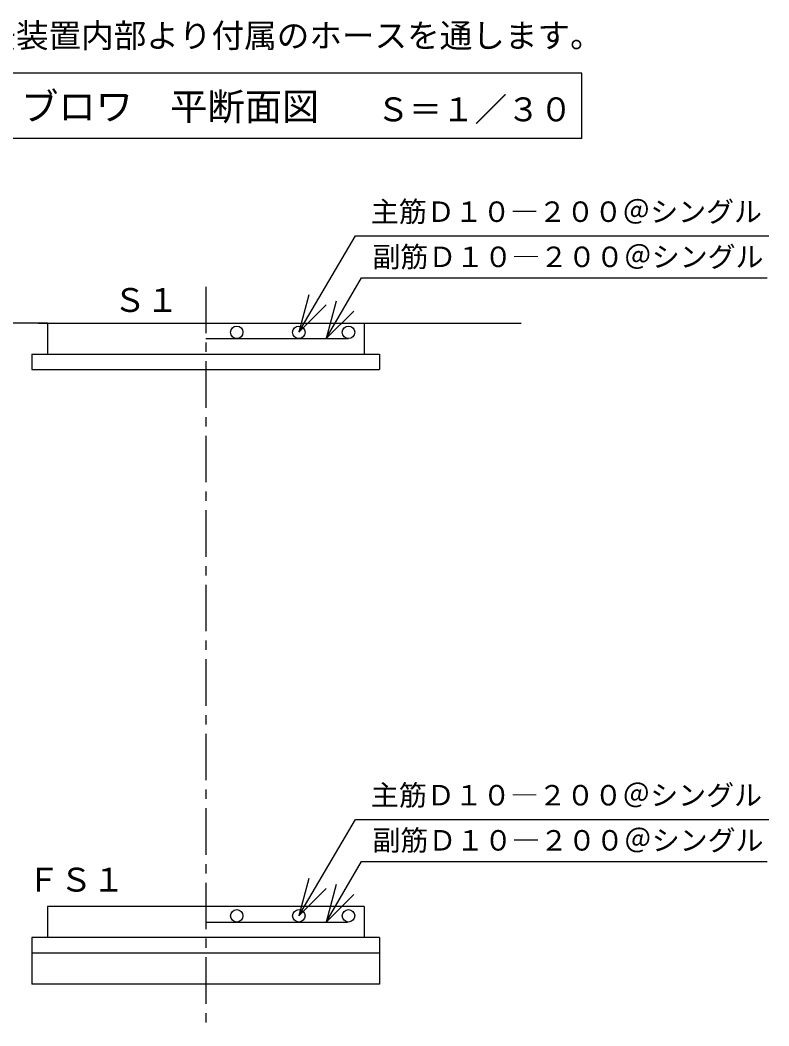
# Model space of a CAD drawing. Units: millimetres, scale not verified. Extents: x -22790 to 8910, y -6308 to 6308.
# Drawn here: x 425 to 2837, y -369 to 2871 of the extents above; entities that cross this region are included whole.
import ezdxf
from ezdxf.enums import TextEntityAlignment as Align

# ---------------------------------------------------------------- set-up
doc = ezdxf.new("R2010")
doc.units = ezdxf.units.MM
doc.header["$LTSCALE"] = 30
doc.linetypes.add('CHAIN1', pattern=[8, 5, -1, 1, -1])
for name, color, linetype, lineweight in [('0-2_機器', 3, 'Continuous', 25), ('0-3_製作', 4, 'Continuous', 25), ('0-5_08', 2, 'Continuous', 25)]:
    doc.layers.add(name, color=color, linetype=linetype, lineweight=lineweight)
doc.styles.add('ＭＳ ゴシック', font='')
doc.styles.get('ＭＳ ゴシック').set_extended_font_data('MS Gothic')

msp = doc.modelspace()

# ---------------------------------------------------------------- linework, layer by layer
at = {"layer": '0-2_機器'}
for p, q in [((2234.24, 2699.63), (-945.29, 2699.63)), ((2234.24, 2489.63), (2234.24, 2699.63)), ((2234.24, 2489.63), (-945.29, 2489.63))]:
    msp.add_line(p, q, dxfattribs=at)
at = {"layer": '0-2_機器', "color": 2, "linetype": 'CHAIN1'}
msp.add_line((1022.47, 2011.92), (1022.47, -369.42), dxfattribs=at)
at = {"layer": '0-2_機器', "color": 2}
for p, q in [((512.47, 1895.13), (76.26, 1895.13)), ((482.46, 1895.13), (2038.47, 1895.13)), ((512.47, 1895.13), (512.47, 1795.12)), ((1532.47, 1895.13), (1532.47, 1795.12)), ((462.47, 1795.12), (462.47, 1745.12)), ((462.47, 1795.12), (1582.47, 1795.12)), ((1582.47, 1795.12), (1582.47, 1745.12)), ((462.47, 1745.12), (1582.47, 1745.12)), ((1532.46, 15.13), (512.47, 15.13)), ((512.47, 15.13), (512.47, -84.87)), ((1532.46, 15.13), (1532.46, -84.87)), ((462.47, -84.87), (462.47, -234.87)), ((1582.46, -84.87), (462.47, -84.87)), ((1582.46, -84.87), (1582.46, -234.87)), ((1582.46, -234.87), (462.47, -234.87))]:
    msp.add_line(p, q, dxfattribs=at)
at = {"layer": '0-3_製作'}
for p, q in [((1322.46, 1865.12), (1504.75, 2175.98)), ((1504.75, 2175.98), (2836.68, 2175.98)), ((1410.77, 1845.13), (1523.88, 2040.33)), ((1524.31, 2040.58), (2830.97, 2040.58)), ((1322.47, -14.87), (1504.75, 295.99)), ((1504.75, 295.99), (2836.68, 295.99)), ((1410.77, -34.87), (1523.88, 160.34)), ((1524.31, 160.59), (2830.97, 160.59))]:
    msp.add_line(p, q, dxfattribs=at)
at = {"layer": '0-3_製作', "color": 3}
for p, q in [((1022.47, 1845.12), (1482.81, 1845.12)), ((1022.47, -34.87), (1478.76, -34.87))]:
    msp.add_line(p, q, dxfattribs=at)
at = {"layer": '0-3_製作'}
for points in [[(1354.81, 1985.87), (1322.46, 1865.12), (1410.85, 1953.51)], [(1443.12, 1965.87), (1410.77, 1845.13), (1499.16, 1933.51)], [(1354.82, 105.87), (1322.47, -14.87), (1410.85, 73.52)], [(1443.13, 85.87), (1410.77, -34.87), (1499.16, 53.52)]]:
    msp.add_lwpolyline(points, dxfattribs=at)
at = {"layer": '0-3_製作', "color": 3}
for centre in [(1122.46, 1865.12), (1322.46, 1865.12), (1482.46, 1865.12), (1122.47, -14.87), (1322.47, -14.87), (1482.46, -14.87)]:
    msp.add_circle(centre, 20, dxfattribs=at)
at = {"layer": '0-5_08'}
msp.add_line((1582.46, -134.87), (462.47, -134.87), dxfattribs=at)

# ---------------------------------------------------------------- texts
at = {"layer": '0-2_機器', "color": 4, "style": 'ＭＳ ゴシック'}
for s, height, p in [('※PF22については、リン除去装置内部より付属のホースを通します。', 76.98, (-953.25, 2759.6)), ('参考図：リン除去装置、ブロワ\u3000平断面図', 87.98, (-891.99, 2522.11)), ('Ｓ＝１／３０', 76.98, (1573.51, 2521.88))]:
    msp.add_text(s, height=height, dxfattribs=at).set_placement(p, align=Align.BOTTOM_LEFT)
at = {"layer": '0-3_製作', "style": 'ＭＳ ゴシック'}
for s, height, p in [('主筋Ｄ１０―２００＠シングル\u3000', 65.98, (1554.75, 2200.98)), ('副筋Ｄ１０―２００＠シングル\u3000', 65.98, (1559.64, 2055.58)), ('Ｓ１', 76.98, (725.4, 1907.73)), ('主筋Ｄ１０―２００＠シングル\u3000', 65.98, (1554.75, 320.99)), ('副筋Ｄ１０―２００＠シングル\u3000', 65.98, (1559.64, 175.58)), ('ＦＳ１', 76.98, (447.46, 40.13))]:
    msp.add_text(s, height=height, dxfattribs=at).set_placement(p, align=Align.BOTTOM_LEFT)

doc.saveas('drawing.dxf')
